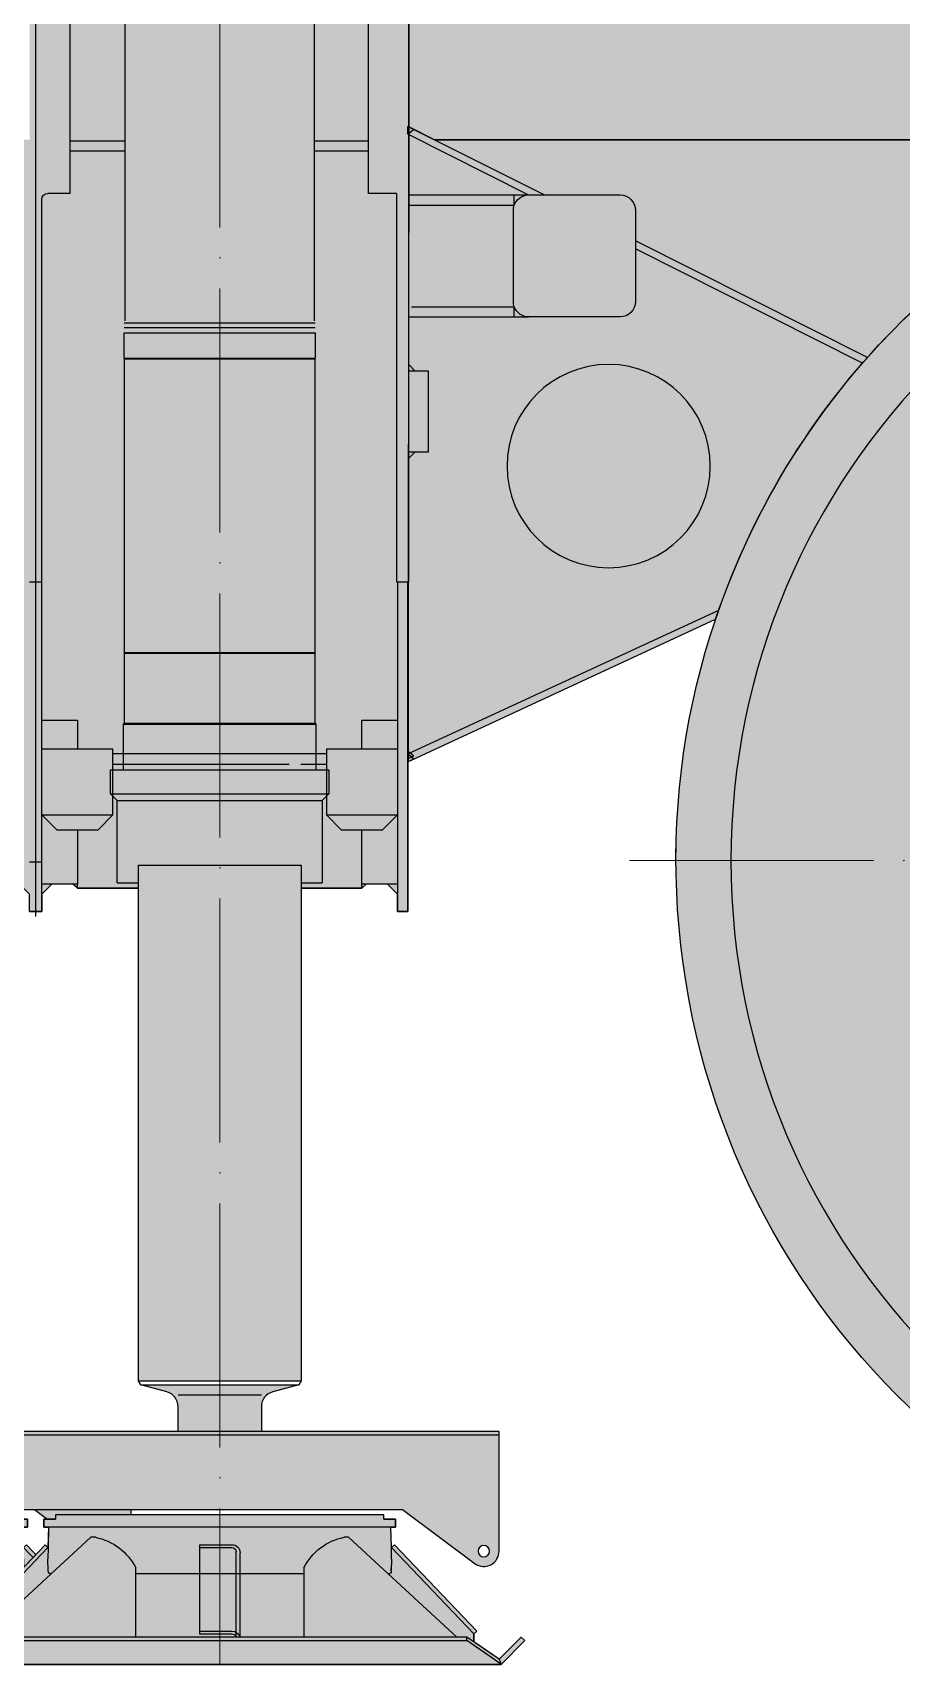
# Model space of a CAD drawing. Header units: millimetres. Extents: x 23077 to 36984, y -3880 to 22709.
# Drawn here: x 26855 to 27710, y 6471 to 8076 of the extents above; entities that cross this region are included whole.
import ezdxf

# ---------------------------------------------------------------- set-up
doc = ezdxf.new("R2010")
doc.units = ezdxf.units.MM
doc.set_wipeout_variables(frame=1)
doc.linetypes.add('ACAD_ISO04W100', pattern=[30, 24, -3, 0, -3])
doc.layers.add('LTM-1160-2', color=251, linetype='Continuous')
doc.layers.add('LTM-1160-2 Оси', color=254, linetype='ACAD_ISO04W100', lineweight=15)
doc.layers.add('LTM-1160-2 Штрих', color=41, linetype='Continuous', lineweight=15)

# ---------------------------------------------------------------- blocks, each defined once
blk = doc.blocks.new('BLOCK-20160220.19073059')
at = {"color": 0, "linetype": 'ByBlock', "lineweight": -2, "transparency": 16777216}
blk.add_wipeout([(-227.8662243090806, 709.2968234943105), (-227.86622430908042, 709.2968234943105), (-419.244714765826, 615.8399703988989), (-576.3600593647211, 472.0530499521126), (-686.3718673294494, 289.68717565450197), (-740.2893261592815, 83.6463601995697), (-745, -2.2737367544323206e-13), (-745, -2.2737367544323206e-13), (-714.5571073825499, -210.79169881445182), (-591.0616921810196, -453.5097309166688), (-426.7594399572852, -610.6565158969028), (-227.78045373816522, -709.3243721280387), (-2.296357548559058e-13, -745.0000000000014), (196.60498213137066, -718.5899254798434), (377.26332944111545, -642.415270879366), (493.52445895357164, -558.0847681263034), (631.2631492190809, -395.6410449359562), (717.4112991757866, -200.86320672268062), (744.9283749221478, 10.330355069266943), (711.5655190565736, 220.67965943819695), (620.0493405415529, 412.9937230685173), (477.8590801698158, 571.5555086772124), (296.6153629822864, 683.4064138145727), (227.86622430908716, 709.2968234943178)], dxfattribs=at)
at = {"layer": 'LTM-1160-2 Штрих', "extrusion": (0, 0, -1)}
h = blk.add_hatch(color=251, dxfattribs=at)
h.dxf.hatch_style = 1
h.paths.add_polyline_path([(0, 691), (0, 709.2968234794971), (-227.8662244013321, 709.2968234646833, 0.3258367228850333), (-745.0000000000073, 0), (-691, 0, -0.4142135623730951)])
h.paths.add_polyline_path([(-691, 0), (-745.0000000000073, 0, 0.4142135623730964), (0, -745.0000000000036), (0, -691, -0.4142135623730951)])
h.paths.add_polyline_path([(745, 0), (691, 0, -0.414213562373095), (0, -691), (0, -745, 0.4142135623730928)])
h.paths.add_polyline_path([(227.8662243090803, 709.296823494311), (0, 709.2968234794971), (0, 691, -0.4142135623730951), (691, 0), (745, 0, 0.3258367229209976)])
h = blk.add_hatch(color=252, dxfattribs=at)
h.dxf.hatch_style = 1
h.paths.add_polyline_path([(0, 374.5409214720639), (0, 691, 0.4142135623730951), (-691, 0), (-374.5409214720639, 0, -0.4142135623730951)])
h.paths.add_polyline_path([(-374.5409214720639, 0), (-691, 0, 0.4142135623730951), (0, -691), (0, -374.5409214720639, -0.4142135623730951)])
h.paths.add_polyline_path([(691, 0), (374.5409214720639, 0, -0.4142135623730951), (0, -374.5409214720639), (0, -691, 0.4142135623730951)])
h.paths.add_polyline_path([(0, 691), (0, 374.5409214720639, -0.4142135623730951), (374.5409214720639, 0), (691, 0, 0.4142135623730951)])
h = blk.add_hatch(color=256, dxfattribs=at)
h.dxf.hatch_style = 1
h.set_gradient(color1=(132, 132, 132), color2=(214, 214, 214), tint=1, name='HEMISPHERICAL')
h.paths.add_polyline_path([(0, 285), (0, 374.5409214720639, 0.4142135623730951), (-374.5409214720639, 0), (-285, 0, -0.4142135623730951)])
h.paths.add_polyline_path([(0, 167.5), (0, 285, 0.4142135623730951), (-285, 0), (-167.5, 0, -0.4142135623730951)], flags=17)
h.paths.add_polyline_path([(-285, 0), (-374.5409214720639, 0, 0.4142135623730951), (0, -374.5409214720639), (0, -285, -0.4142135623730951)])
h.paths.add_polyline_path([(-167.5, 0), (-285, 0, 0.4142135623730951), (0, -285), (0, -167.5, -0.4142135623730951)], flags=17)
h.paths.add_polyline_path([(285, 0), (167.5, 0, -0.4142135623730951), (0, -167.5), (0, -285, 0.4142135623730949)], flags=17)
h.paths.add_polyline_path([(374.5409214720639, 0), (285, 0, -0.4142135623730949), (0, -285), (0, -374.5409214720639, 0.4142135623730951)])
h.paths.add_polyline_path([(0, 285), (0, 167.5, -0.4142135623730951), (167.5, 0), (285, 0, 0.4142135623730949)], flags=17)
h.paths.add_polyline_path([(0, 374.5409214720639), (0, 285, -0.4142135623730949), (285, 0), (374.5409214720639, 0, 0.4142135623730951)])
h = blk.add_hatch(color=256, dxfattribs=at)
h.dxf.hatch_style = 1
h.paths.add_polyline_path([(0, 167.5, 0.4142135623730951), (-167.5, 0), (0, 0)])
h.paths.add_polyline_path([(0, 0), (-167.5, 0, 0.4142135623730951), (0, -167.5)])
h.paths.add_polyline_path([(167.5, 0), (0, 0), (0, -167.5, 0.4142135623730951)])
h.paths.add_polyline_path([(0, 167.5), (0, 0), (167.5, 0, 0.4142135623730951)])
at = {"color": 0, "linetype": 'ByBlock', "lineweight": -2, "transparency": 16777216}
blk.add_lwpolyline([(227.8662244013249, 709.2968234646833), (-227.8662243090803, 709.296823494311, 0.3258367229209975), (-745, 0, 1.966640379264722), (227.8662243090876, 709.2968234943182)], format="xyb", dxfattribs=at)
for radius in [691.0000000000001, 374.5409214720646, 285.0000000000001, 167.5]:
    blk.add_circle((0, 0), radius, dxfattribs=at)
at = {"layer": 'LTM-1160-2 Оси', "ltscale": 10, "transparency": 16777216}
for p, q in [((0, 790.7953798712697), (0, 0)), ((0, 0), (-790.7953798712697, 0)), ((0, 0), (0, -790.7953798712697)), ((790.7953798712697, 0), (0, 0))]:
    blk.add_line(p, q, dxfattribs=at)
blk = doc.blocks.new('BLOCK-20160220.21130851')
at = {"color": 0, "linetype": 'ByBlock', "lineweight": -2, "transparency": 16777216}
blk.add_wipeout([(-276.8460602492269, -73.500000000422), (-300.180584028567, -50.16547622108192), (-296.64505012260645, -46.6299423151213), (-274.7749924383243, -68.49999999940337), (-250.00000000000006, -51.447894800730865), (-250.00000000000006, -43.49999999794812), (-252.8945661942999, -40.741648686889675), (-171.8943316736841, 44.25812782756117), (-169.0000000016881, 41.500000001178705), (-168.4588929856546, 61.500000001615206), (-172.999999998865, 61.500000001615206), (-172.999999998865, 69.4999999996071), (-161.4999999983484, 69.4999999996071), (-161.49999999833383, 73.500000000422), (161.499999998341, 73.500000000422), (161.499999998341, 69.4999999996071), (172.9999999988649, 69.4999999996071), (172.9999999988649, 61.500000001615206), (168.45889298565447, 61.500000001615206), (168.99999999805, 41.500000001178705), (171.89433167004603, 44.25812782756117), (252.89456619429978, -40.741648686889675), (249.99999999999994, -43.49999999794812), (249.99999999999994, -51.447894800730865), (274.7749924383242, -68.49999999940337), (296.64505012260634, -46.6299423151213), (300.1805840285669, -50.16547622108192), (276.8460602492268, -73.500000000422)], dxfattribs=at)
at = {"layer": 'LTM-1160-2 Штрих'}
h = blk.add_hatch(color=253, dxfattribs=at)
h.dxf.hatch_style = 1
h.paths.add_polyline_path([(276.8460602492269, -73.500000000422), (-276.8460602492269, -73.500000000422), (-300.180584028567, -50.16547622108192), (-296.6450501226063, -46.6299423151213), (-274.7749924383243, -68.49999999940337), (-250, -51.44789480073086), (-250, -43.49999999794818), (-252.8945661942998, -40.74164868688968), (-171.8943316736841, 44.25812782756111), (-169.000000001688, 41.50000000117871), (-168.4588929856545, 61.50000000161526), (-172.999999998865, 61.50000000161526), (-172.999999998865, 69.4999999996071), (-161.4999999983484, 69.4999999996071), (-161.4999999983338, 73.500000000422), (161.4999999983411, 73.500000000422), (161.4999999983411, 69.4999999996071), (172.999999998865, 69.4999999996071), (172.999999998865, 61.50000000161526), (168.4588929856545, 61.50000000161526), (168.99999999805, 41.50000000117871), (171.8943316700461, 44.25812782756111), (252.8945661942998, -40.74164868688968), (250, -43.49999999794818), (250, -51.44789480073086), (274.7749924383243, -68.49999999940337), (296.6450501226063, -46.6299423151213), (300.180584028567, -50.16547622108192)])
at = {"color": 0, "linetype": 'ByBlock', "lineweight": -2, "transparency": 16777216}
for p, q in [((-161.4999999983484, 69.4999999996071), (-172.999999998865, 69.4999999996071)), ((-172.999999998865, 69.4999999996071), (-172.999999998865, 61.50000000161526)), ((-161.4999999983484, 69.4999999996071), (-161.4999999983411, 73.500000000422)), ((161.4999999983411, 73.500000000422), (161.4999999983411, 69.4999999996071)), ((172.999999998865, 69.4999999996071), (161.4999999983411, 69.4999999996071)), ((172.999999998865, 61.50000000161526), (172.999999998865, 69.4999999996071)), ((-172.999999998865, 61.50000000161526), (172.999999998865, 61.50000000161526)), ((-168.8079942869081, 41.50000000117871), (-168.4588929856545, 61.50000000161526)), ((-165.7900822356169, 15.49999999951979), (-126.813287693949, 51.49999999957799)), ((-126.813287693949, 51.49999999957799), (-122.3294731462374, 51.49999999957799)), ((-122.3294731462374, 51.49999999957799), (-122.3294731462374, 51.49999999957799)), ((122.3294731462374, 51.49999999957799), (126.813287693949, 51.49999999957799)), ((122.3294731462374, 51.49999999957799), (122.3294731462374, 51.49999999957799)), ((126.813287693949, 51.49999999957799), (165.7900822356169, 15.49999999951979)), ((168.4588929856545, 61.50000000161526), (168.8079942869081, 41.50000000117871)), ((-171.8943316736841, 44.25812782756111), (-252.8945661942998, -40.74164868688968)), ((-169.000000001688, 41.50000000117871), (-250, -43.49999999794818)), ((-169.000000001688, 41.50000000117871), (-171.8943316736841, 44.25812782756111)), ((-169.000000001688, 30.49999999893771), (-168.8079942869081, 41.50000000117871)), ((-20.00000000043656, -46.6299423151213), (-20.00000000043656, 36.25812782956928)), ((-15.99999999962165, -46.6299423151213), (-15.99999999962165, 37.5000000003638)), ((20.00000000043656, 44.25812782756111), (-11.99999999880674, 44.25812782756111)), ((20.00000000043656, 41.50000000117871), (-11.99999999880674, 41.50000000117871)), ((20.00000000043656, 44.25812782756111), (20.00000000043656, -43.49999999794818)), ((168.8079942869081, 41.50000000117871), (168.99999999805, 30.49999999893771)), ((169.000000001688, 41.50000000117871), (171.8943316736841, 44.25812782756111)), ((250, -43.49999999794818), (168.99999999805, 41.50000000117871)), ((252.8945661942998, -40.74164868688968), (171.8943316700461, 44.25812782756111)), ((-169.000000001688, 30.49999999893771), (-168.7896253206418, 18.44764278030198)), ((-168.7896253206418, 18.44764278030198), (-168.8808749604505, 23.67533108372299)), ((-82.67184273063322, 21.47871861052408), (-82.67184273063322, -46.6299423151213)), ((82.67184273063322, -46.6299423151213), (82.67184273063322, 21.47871861052408)), ((168.7896253206418, 18.44764278030198), (168.99999999805, 30.49999999893771)), ((-233.2224359597603, -46.6299423151213), (-165.7900822356169, 15.49999999951979)), ((-82.67184273063322, 15.49999999951979), (82.67184273063322, 15.49999999951979)), ((165.7900822356169, 15.49999999951979), (233.2224359597603, -46.6299423151213)), ((-296.6450501226063, -46.6299423151213), (-300.180584028567, -50.16547622108192)), ((-274.7749924383243, -68.49999999940337), (-296.6450501226063, -46.6299423151213)), ((-274.7749924383243, -68.49999999940337), (-242.9999999985739, -46.6299423151213)), ((-250, -43.49999999794818), (-252.8945661942998, -40.74164868688968)), ((-250, -43.49999999794818), (-250, -51.44789480073086)), ((-242.9999999985739, -50.16547622108192), (-242.9999999985739, -46.6299423151213)), ((-242.9999999985739, -46.6299423151213), (242.9999999985739, -46.6299423151213)), ((20.00000000043656, -40.74164868688968), (-11.99999999880674, -40.74164868688968)), ((20.00000000043656, -43.49999999794818), (-11.99999999880674, -43.49999999794818)), ((242.9999999985739, -46.6299423151213), (274.7749924383243, -68.49999999940337)), ((242.9999999985739, -46.6299423151213), (242.9999999985739, -50.16547622108192)), ((252.8945661942998, -40.74164868688968), (250, -43.49999999794818)), ((250, -51.44789480073086), (250, -43.49999999794818)), ((296.6450501226063, -46.6299423151213), (274.7749924383243, -68.49999999940337)), ((300.180584028567, -50.16547622108192), (296.6450501226063, -46.6299423151213)), ((-300.180584028567, -50.16547622108192), (-276.8460602492269, -73.500000000422)), ((-269.593703062128, -68.49999999940337), (-242.9999999985739, -50.16547622108192)), ((242.9999999985739, -50.16547622108192), (-242.9999999985739, -50.16547622108192)), ((242.9999999985739, -50.16547622108192), (269.593703062128, -68.49999999940337)), ((276.8460602492269, -73.500000000422), (300.180584028567, -50.16547622108192)), ((-274.7749924383243, -68.49999999940337), (-276.8460602492269, -73.500000000422)), ((-276.8460602492269, -73.500000000422), (-269.593703062128, -68.49999999940337)), ((-276.8460602492269, -73.500000000422), (276.8460602492269, -73.500000000422)), ((269.593703062128, -68.49999999940337), (276.8460602492269, -73.500000000422)), ((276.8460602492269, -73.500000000422), (274.7749924383243, -68.49999999940337))]:
    blk.add_line(p, q, dxfattribs=at)
blk.add_lwpolyline([(276.8460602492269, -73.500000000422), (-276.8460602492269, -73.500000000422), (-300.180584028567, -50.16547622108192), (-296.6450501226063, -46.6299423151213), (-274.7749924383243, -68.49999999940337), (-250, -51.44789480073086), (-250, -43.49999999794818), (-252.8945661942998, -40.74164868688968), (-171.8943316736841, 44.25812782756111), (-169.000000001688, 41.50000000117871), (-168.4588929856545, 61.50000000161526), (-172.999999998865, 61.50000000161526), (-172.999999998865, 69.4999999996071), (-161.4999999983484, 69.4999999996071), (-161.4999999983338, 73.500000000422), (161.4999999983411, 73.500000000422), (161.4999999983411, 69.4999999996071), (172.999999998865, 69.4999999996071), (172.999999998865, 61.50000000161526), (168.4588929856545, 61.50000000161526), (168.99999999805, 41.50000000117871), (171.8943316700461, 44.25812782756111), (252.8945661942998, -40.74164868688968), (250, -43.49999999794818), (250, -51.44789480073086), (274.7749924383243, -68.49999999940337), (296.6450501226063, -46.6299423151213), (300.180584028567, -50.16547622108192), (276.8460602492269, -73.500000000422)], dxfattribs=at)
for centre, radius, start, end in [((-133.3610005864703, -4.276657553939003), 56.85710268301656, 26.93531683816763, 78.81240414995378), ((133.3610005864703, -4.276657553939003), 56.85710268301656, 101.1875958500462, 153.0646831618324), ((-11.99999999880674, 36.25812782956928), 8, 90, 180), ((-11.99999999880674, 37.5000000003638), 4, 90, 180), ((-165.7900822356169, 18.50000000013097), 3, 181.0000000086279, 270), ((165.7900822356169, 18.50000000013097), 2.999999999992129, 270, 358.9999999909553), ((-11.99999999880674, -48.74164868488151), 7.999999999982689, 90, 164.6946392948218), ((-11.99999999880674, -47.49999999876309), 3.999999999992003, 90, 167.4369151683408)]:
    blk.add_arc(centre, radius, start, end, dxfattribs=at)
blk = doc.blocks.new('BLOCK-20160220.21162894')
at = {"color": 0, "linetype": 'ByBlock', "lineweight": -2, "transparency": 16777216}
blk.add_wipeout([(-258.47147296157345, -62.25537867034291), (-266.15804375559225, -64.89625880857085), (-274.0984748667446, -63.16213878821691), (-279.984227925989, -57.55718299877981), (-282.1041254698139, -49.71093211828702), (-282.1041254698139, -49.71093211828702), (-282.1041254698139, 67.74462132703775), (282.87726147606, 67.74462132703775), (282.87726147606, -8.755378672176505), (-187.12273852146606, -8.755378672176505)], dxfattribs=at)
at = {"layer": 'LTM-1160-2 Штрих'}
h = blk.add_hatch(color=256, dxfattribs=at)
h.dxf.hatch_style = 1
edge = h.paths.add_edge_path()
edge.add_ellipse((-267.0312197820716, -49.84804135792407), major_axis=(-15.07352927536109, 0), ratio=1, start_angle=-0.521171183749118, end_angle=124.6015585508039, ccw=False)
edge.add_line((-282.1041254698139, -49.71093211828702), (-282.1041254698139, 67.74462132703775))
edge.add_line((-282.1041254698139, 67.74462132703775), (282.8772614760601, 67.74462132703775))
edge.add_line((282.8772614760601, 67.74462132703775), (282.8772614760601, -8.755378672176448))
edge.add_line((282.8772614760601, -8.755378672176448), (-187.1227385214661, -8.755378672176448))
edge.add_line((-187.1227385214661, -8.755378672176448), (-258.4714729615735, -62.25537867034291))
edge = h.paths.add_edge_path(flags=16)
edge.add_arc((-267.0312197865424, -49.84804135969898), 5.640603142666923, 0, 360)
at = {"color": 0, "linetype": 'ByBlock', "lineweight": -2, "transparency": 16777216}
blk.add_line((282.8772614760601, 64.57158757290017), (-282.1041254698139, 64.57158757290017), dxfattribs=at)
at = {"color": 0, "linetype": 'ByBlock', "lineweight": -2, "transparency": 16777216, "extrusion": (0, 0, -1)}
blk.add_lwpolyline([(258.4714729615735, -62.25537867034291, 0.6075478316620407), (282.1041254698139, -49.71093211828702), (282.1041254698139, 67.74462132703775), (-282.8772614760601, 67.74462132703775), (-282.8772614760601, -8.755378672176448), (187.1227385214661, -8.755378672176448), (258.4714729615735, -62.25537867034291)], format="xyb", dxfattribs=at)
at = {"color": 0, "linetype": 'ByBlock', "lineweight": -2, "transparency": 16777216}
blk.add_circle((-267.0312197865424, -49.84804135969898), 5.640603142666923, dxfattribs=at)
blk = doc.blocks.new('BLOCK-20160220.2121432')
at = {"color": 0, "linetype": 'ByBlock', "lineweight": -2, "transparency": 16777216}
blk.add_wipeout([(-79.99999999992724, -228.72658533742646), (-77.6905989205261, -232.72658533824136), (-52.11771431696977, -239.57881911510776), (-52.11771431696977, -239.57881911510776), (-47.66644650022525, -241.59566232387414), (-44.09969989276806, -244.93628507170513), (-41.796048055791545, -249.2461145253062), (-40.9999999986685, -254.0677065026394), (-40.99999999925785, -278.7265853403369), (41.00000000289583, -278.7265853403369), (41.000000002313726, -254.0677065058553), (41.000000002313726, -254.0677065058553), (41.79604805929566, -249.24611452894004), (44.099699895877535, -244.93628507562164), (47.666446502771805, -241.5956623278264), (52.117714318912476, -239.57881911878206), (52.117714318912476, -239.57881911878206), (77.69059892416409, -232.72658533824136), (79.99999999992723, -228.72658533742646), (79.99999999992723, 278.72525729981135), (-79.99999999992724, 278.7265853403369)], dxfattribs=at)
at = {"layer": 'LTM-1160-2 Штрих', "extrusion": (0, 0, -1)}
h = blk.add_hatch(color=256, dxfattribs=at)
h.dxf.hatch_style = 1
h.set_gradient(color1=(132, 132, 132), color2=(214, 214, 214), tint=1, name='CYLINDER')
h.paths.add_polyline_path([(-1.818989403545856e-09, 278.7259213200741), (-79.99999999992724, 278.7252572998113), (-79.99999999992724, -228.7265853374265), (-1.818989403545856e-09, -228.7265853374265)])
h.paths.add_polyline_path([(79.99999999992724, 278.7265853403369), (-1.818989403545856e-09, 278.7259213200741), (-1.818989403545856e-09, -228.7265853374265), (79.99999999992724, -228.7265853374265)])
h = blk.add_hatch(color=256, dxfattribs=at)
h.dxf.hatch_style = 1
h.set_gradient(color1=(132, 132, 132), color2=(214, 214, 214), tint=1, name='CYLINDER')
h.paths.add_polyline_path([(-1.818989403545856e-09, -232.7265853382414), (-77.69059892416408, -232.7265853382414), (-52.11771431891248, -239.5788191187821, -0.3394542588452465), (-41.00000000231375, -254.0677065058553), (-41.00000000289583, -278.7265853403369), (-1.818989403545856e-09, -278.7265853403369)])
h.paths.add_polyline_path([(40.9999999986685, -254.0677065026393, -0.3394542588780836), (52.1177143169698, -239.5788191151078), (77.6905989205261, -232.7265853382414), (-1.818989403545856e-09, -232.7265853382414), (-1.818989403545856e-09, -278.7265853403369), (40.99999999925785, -278.7265853403369)])
at = {"color": 0, "linetype": 'ByBlock', "lineweight": -2, "transparency": 16777216}
for p, q in [((79.99999999992724, -228.7265853374265), (-79.99999999992724, -228.7265853374265)), ((77.69059892416408, -232.7265853382414), (-77.6905989205261, -232.7265853382414)), ((41.00000000289583, -242.5578016882355), (-40.99999999925785, -242.5578016882355))]:
    blk.add_line(p, q, dxfattribs=at)
at = {"color": 0, "linetype": 'ByBlock', "lineweight": -2, "transparency": 16777216, "extrusion": (0, 0, -1)}
blk.add_lwpolyline([(79.99999999992724, 278.7265853403369), (79.99999999992724, -228.7265853374265), (77.6905989205261, -232.7265853382414), (52.1177143169698, -239.5788191151078, 0.3394542588780529), (40.9999999986685, -254.0677065026393), (40.99999999925785, -278.7265853403369), (-41.00000000289583, -278.7265853403369), (-41.00000000231375, -254.0677065058553, 0.3394542588452499), (-52.11771431891248, -239.5788191187821), (-77.69059892416408, -232.7265853382414), (-79.99999999992724, -228.7265853374265), (-79.99999999992724, 278.7252572998113)], format="xyb", close=True, dxfattribs=at)
blk = doc.blocks.new('BLOCK-20160220.15365116')
at = {"color": 0, "linetype": 'ByBlock', "lineweight": -2, "transparency": 16777216}
blk.add_blockref('BLOCK-20160220.21130851', (5485.951262388218, 73.500000000422), dxfattribs=at)
blk.add_wipeout([(1629.5311524008866, 1500.0922033359539), (1454.999999998108, 1197.795379870514), (904.9999999988355, 1197.795379870514), (730.4688475960571, 1500.0922033359539), (-2315.1716772737345, 1500.0922033359539), (-3173.000000002503, 1500.0922033359539), (-3173.000000002503, 1281.880696915323), (-3165.9289321905817, 1274.8096291034017), (-3153.000000002066, 1274.8096291034017), (-3153.000000002066, 1194.8096291052943), (-3165.9289321905817, 1194.8096291052943), (-3173.000000002503, 1187.7385612933722), (-3173.000000002503, 698.7774685912891), (-3183.000000000902, 698.7774685912891), (-3196.9175359263327, 700.7953798711242), (-3220.005970593775, 700.7931056723464), (-3231.9175359261862, 703.7774685923077), (-3488.082464074978, 703.7774685923077), (-3500, 700.7953798711242), (-3523.0824640748333, 700.7953798711242), (-3535.0000000034925, 698.7774685912891), (-3541.000000002896, 698.7774685912891), (-3541.000000001077, 2005.8096291031688), (-3154.836297271686, 2005.8096291031688), (-2435.0333946968026, 2130.3180005306785), (-2429.109022988996, 2130.7953798711524), (-1029.534028741182, 2130.795379871415), (-1020.0000000004366, 2133.3500151740736), (-1020.0000000004366, 2140.7953798734534), (1019.9999999967984, 2140.7953798734534), (1019.9999999967984, 2133.9886739988287), (1028.3422751454052, 2130.795379871415), (4949.048737613338, 2130.795379871415), (4949.048737613338, 1629.4713075185427), (4938.048737611098, 1629.4713075185427), (4938.048737611098, 1512.8071284496973), (4912.779226599981, 1500.0922033359539)], dxfattribs=at)
at = {"layer": 'LTM-1160-2 Штрих'}
h = blk.add_hatch(color=256, dxfattribs=at)
h.dxf.hatch_style = 1
h.paths.add_polyline_path([(4912.779226599981, 1500.092203335953), (1629.531152400887, 1500.092203335953), (1454.999999998108, 1197.795379870513), (904.9999999988358, 1197.795379870513), (730.4688475960575, 1500.092203335953), (-2315.171677273735, 1500.092203335953), (-3173.000000002503, 1500.092203335953), (-3173.000000002503, 1281.880696915323), (-3165.928932190582, 1274.809629103402), (-3153.000000002066, 1274.809629103402), (-3153.000000002066, 1194.809629105293), (-3165.928932190582, 1194.809629105293), (-3173.000000002503, 1187.738561293372), (-3173.000000002503, 698.7774685912882), (-3183.000000000902, 698.7774685912882), (-3196.917535926332, 700.7953798711242), (-3220.005970593775, 700.7931056723464), (-3231.917535926186, 703.7774685923068), (-3488.082464074978, 703.7774685923068), (-3500, 700.7953798711242), (-3523.082464074832, 700.7953798711242), (-3535.000000003492, 698.7774685912882), (-3541.000000002896, 698.7774685912882), (-3541.000000001077, 2005.809629103169), (-3154.836297271686, 2005.809629103169), (-2435.033394696802, 2130.318000530679), (-2429.109022988996, 2130.795379871153), (-1029.534028741182, 2130.795379871415), (-1020.000000000437, 2133.350015174074), (-1020.000000000437, 2140.795379873452), (1019.999999996799, 2140.795379873452), (1019.999999996799, 2133.988673998829), (1028.342275145405, 2130.795379871415), (4949.048737613339, 2130.795379871415), (4949.048737613339, 1629.471307518543), (4938.048737611098, 1629.471307518543), (4938.048737611098, 1512.807128449698)])
at = {"color": 0, "linetype": 'ByBlock', "lineweight": -2, "transparency": 16777216}
blk.add_blockref('BLOCK-20160220.21162894', (5493.254584938688, 161.255378672322), dxfattribs=at)
blk.add_blockref('BLOCK-20160220.21130851', (5123.951262389208, 73.500000000422), dxfattribs=at)
blk.add_wipeout([(5671.048737611273, 1500.092203335953), (5311.048737610691, 1500.092203335953), (5311.048737610691, 1870.0922033385718), (4949.048737613339, 1872.295379871502), (4949.048737613339, 1629.4713075185427), (4938.048737611098, 1629.4713075185427), (4939.048737611302, 740.7953798719973), (4949.048737613339, 740.7953798719973), (4949.048737613339, 757.905755934189), (4958.9482325500285, 767.8052508708786), (4979.777992790333, 767.8052508708786), (4984.048737613194, 763.795379873045), (5264.048737612029, 763.795379873045), (5268.461961059074, 767.8052508708786), (5289.149242675194, 767.8052508708786), (5299.0487376118845, 757.905755934189), (5299.0487376118845, 740.7953798719973), (5311.048737610691, 740.7953798719973), (5311.048737610691, 757.905755934189), (5320.94823254738, 767.8052508708786), (5341.691501005699, 767.8052508708786), (5346.048737610545, 763.795379873045), (5626.048737613019, 763.795379873045), (5629.886580347375, 767.8052508708786), (5651.149242676183, 767.8052508708786), (5661.048737612873, 757.905755934189), (5661.048737612873, 740.7953798719973), (5671.048737611273, 740.7953798719973)], dxfattribs=at)
for p, q in [((5031.048737611854, 1821.795379870309), (5031.048737611854, 1520.095379870327)), ((5217.048737613368, 1520.095379870327), (5217.048737613368, 1821.795379870309)), ((5305.048737613106, 735.8979559139698), (5305.048737613106, 1719.916741469206)), ((4978.048737611971, 1629.471307518543), (4978.048737611971, 1447.347207529674)), ((5271.048737613455, 1447.347207529674), (5271.048737613455, 1629.471307518543)), ((5031.048737611854, 1520.095379870327), (5031.048737611854, 1321.82743067824)), ((5217.048737613368, 1321.82743067824), (5217.048737613368, 1520.095379870327)), ((5031.048737611854, 1499.124396352272), (4978.048737611971, 1499.124396352272)), ((5271.048737613455, 1499.124396352272), (5217.048737613368, 1499.124396352272)), ((5031.048737611854, 1489.125142656121), (4978.048737611971, 1489.125142656121)), ((5271.048737613455, 1489.125142656121), (5217.048737613368, 1489.125142656121)), ((4950.048737613542, 1447.347207529674), (4950.048737613542, 1064.990573191608)), ((4950.048737613542, 1447.347207529674), (4978.048737611971, 1447.347207529674)), ((5271.048737613455, 1447.347207529674), (5293.048737610661, 1447.347207529674)), ((5299.048737611884, 740.7953798719973), (5299.048737611884, 1441.347207528452)), ((5218.048737613572, 1320.095379873237), (5030.048737611651, 1320.095379873237)), ((5218.048737613572, 1315.245379872067), (5030.048737611651, 1315.245379872067)), ((5030.048737611651, 1310.0953798712), (5030.048737611651, 1285.095379873383)), ((5218.048737613572, 1310.0953798712), (5030.048737611651, 1310.0953798712)), ((5218.048737613572, 1285.095379873383), (5218.048737613572, 1310.0953798712)), ((5218.048737613572, 1285.095379873383), (5030.048737611651, 1285.095379873383)), ((5030.048737611651, 1285.095379873383), (5030.548737613572, 1284.595379871462)), ((5217.548737611651, 1284.595379871462), (5030.548737613572, 1284.595379871462)), ((5030.548737613572, 1284.595379871462), (5030.548737613572, 995.5953798707924)), ((5217.548737611651, 1284.595379871462), (5218.048737613572, 1285.095379873383)), ((5217.548737611651, 995.5953798707924), (5217.548737611651, 1284.595379871462)), ((4949.048737613339, 1064.990573191608), (4949.048737613339, 740.7953798719973)), ((5311.04873761069, 1064.990573191608), (5299.048737611884, 1064.990573191608)), ((5030.548737613572, 995.5953798707924), (5030.048737611651, 995.0953798725095)), ((5217.548737611651, 995.5953798707924), (5030.548737613572, 995.5953798707924)), ((5218.048737613572, 995.0953798725095), (5217.548737611651, 995.5953798707924)), ((5218.048737613572, 995.0953798725095), (5030.048737611651, 995.0953798725095)), ((5030.048737611651, 926.0953798730043), (5030.048737611651, 995.0953798725095)), ((5218.048737613572, 995.0953798725095), (5218.048737613572, 926.0953798730043)), ((4984.048737613193, 929.0150101005565), (4949.048737613339, 929.0150101005565)), ((4984.048737613193, 900.7953798718518), (4984.048737613193, 929.0150101005565)), ((5029.048737611447, 925.0953798728005), (5030.048737611651, 926.0953798730043)), ((5219.048737613775, 925.0953798728005), (5029.048737611447, 925.0953798728005)), ((5029.048737611447, 880.0953798709088), (5029.048737611447, 925.0953798728005)), ((5218.048737613572, 926.0953798730043), (5030.048737611651, 926.0953798730043)), ((5218.048737613572, 926.0953798730043), (5219.048737613775, 925.0953798728005)), ((5219.048737613775, 925.0953798728005), (5219.048737613775, 880.0953798709088)), ((5299.048737611884, 929.0150101005565), (5264.048737612029, 929.0150101005565)), ((5264.048737612029, 929.0150101005565), (5264.048737612029, 900.7953798718518)), ((5019.048737613048, 900.7953798718518), (4949.048737613339, 900.7953798718518)), ((5019.048737613048, 900.7953798718518), (5019.048737613048, 835.7953798731614)), ((5299.048737611884, 900.7953798718518), (5229.048737612175, 900.7953798718518)), ((5229.048737612175, 835.7953798731614), (5229.048737612175, 900.7953798718518)), ((5019.048737613048, 895.7953798708331), (5229.048737612175, 895.7953798708331)), ((5044.280844336754, 885.7953798724338), (5019.048737613048, 885.7953798724338)), ((5229.048737612175, 885.7953798724338), (5055.622593263251, 885.7953798724338)), ((5016.548737610719, 880.0953798709088), (5016.548737610719, 856.5953798715782)), ((5231.548737610865, 880.0953798709088), (5016.548737610719, 880.0953798709088)), ((5231.548737610865, 856.5953798715782), (5231.548737610865, 880.0953798709088)), ((5016.548737610719, 856.5953798715782), (5023.048737613863, 850.095379872073)), ((5231.548737610865, 856.5953798715782), (5016.548737610719, 856.5953798715782)), ((5225.04873761136, 850.095379872073), (5231.548737610865, 856.5953798715782)), ((5019.048737613048, 835.7953798731614), (4949.048737613339, 835.7953798731614)), ((4949.048737613339, 835.7953798731614), (4964.048737612757, 820.7953798737435)), ((5019.048737613048, 835.7953798731614), (5004.04873761363, 820.7953798737435)), ((5023.048737613863, 850.095379872073), (5023.048737613863, 769.095379873761)), ((5225.04873761136, 850.095379872073), (5023.048737613863, 850.095379872073)), ((5225.04873761136, 769.095379873761), (5225.04873761136, 850.095379872073)), ((5299.048737611884, 835.7953798731614), (5229.048737612175, 835.7953798731614)), ((5244.048737611593, 820.7953798737435), (5229.048737612175, 835.7953798731614)), ((5284.048737612466, 820.7953798737435), (5299.048737611884, 835.7953798731614)), ((4964.048737612757, 820.7953798737435), (5004.04873761363, 820.7953798737435)), ((4984.048737613193, 767.8052508708788), (4984.048737613193, 820.7953798737435)), ((5244.048737611593, 820.7953798737435), (5284.048737612466, 820.7953798737435)), ((5264.048737612029, 820.7953798737435), (5264.048737612029, 767.8052508708788)), ((5311.04873761069, 789.7933100175578), (5299.048737611884, 789.7933100175578)), ((4958.948232550028, 767.8052508708788), (4949.048737613339, 757.9057559341891)), ((4949.048737613339, 767.8052508708788), (4984.048737613193, 767.8052508708788)), ((4984.048737613193, 763.795379873045), (4979.777992790332, 767.8052508708788)), ((4984.048737613193, 763.795379873045), (4984.048737613193, 767.8052508708788)), ((5264.048737612029, 763.795379873045), (4984.048737613193, 763.795379873045)), ((5225.04873761136, 769.095379873761), (5023.048737613863, 769.095379873761)), ((5204.048737610719, 764.0953798727423), (5044.048737610865, 764.0953798727423)), ((5264.048737612029, 763.795379873045), (5264.048737612029, 767.8052508708788)), ((5264.048737612029, 767.8052508708788), (5299.048737611884, 767.8052508708788)), ((5311.04873761069, 740.7953798719973), (5299.048737611884, 740.7953798719973))]:
    blk.add_line(p, q, dxfattribs=at)
blk.add_arc((5293.048737610661, 1441.347207528452), 6, 0, 90, dxfattribs=at)
blk.add_blockref('BLOCK-20160220.21162894', (5131.254584939677, 161.255378672322), dxfattribs=at)
blk.add_wipeout([(4939.0487376113015, 888.0209706840105), (4636.180746576429, 1028.2876658820896), (4636.180746576429, 1028.2876658820896), (4561.892281614191, 1185.4635821463653), (4453.208913966588, 1321.150612759965), (4316.04534873382, 1427.9644744661891), (4157.866224309088, 1500.092203365588), (3702.1337756909197, 1500.0922033655806), (3702.1337756909197, 1500.0922033655806), (3510.7614161895362, 1406.6480999607347), (3353.6504875493006, 1262.8728011640887), (3243.6423448337027, 1080.5176833896571), (3189.7284288846504, 874.4874183573061), (3196.3153570110544, 661.6217498710052), (3234.729566296068, 523.2953798731614), (2975.3191713158735, 523.2953798731614), (2975.3191713158735, 523.2953798731614), (3022.593335832935, 730.9611290211935), (3009.1784018768926, 943.5168853463388), (2936.1707168139055, 1143.5913412914774), (2809.536898406715, 1314.8332346342404), (2639.6262076902394, 1443.2476698829682), (2507.8662243079234, 1500.092203365588), (2052.133775597525, 1500.092203335953), (2052.133775597525, 1500.092203335953), (1933.243372800284, 1450.177546368097), (1824.740456483383, 1380.5103517336315), (1729.8753540750852, 1293.1775789471667), (1651.4898568821081, 1190.7953798727244), (1651.4898568821081, 1190.7953798727249), (1454.9999999981083, 1190.7953798727249), (1454.9999999981083, 1197.795379870513), (1629.5311524008866, 1500.092203335953), (4912.7792265999815, 1500.092203335953), (4938.048737611098, 1512.8071284496982)], dxfattribs=at)
at = {"layer": 'LTM-1160-2 Штрих', "extrusion": (0, 0, -1)}
h = blk.add_hatch(color=256, dxfattribs=at)
h.dxf.hatch_style = 1
h.paths.add_polyline_path([(-5671.048737611272, 740.7953798719973), (-5671.048737611272, 1500.092203335953), (-5311.04873761069, 1500.092203335953), (-5311.04873761069, 1870.092203338572), (-4949.048737613339, 1872.295379871503), (-4949.048737613339, 1629.471307518543), (-4938.048737611098, 1629.471307518543), (-4939.048737611301, 740.7953798719973), (-4949.048737613339, 740.7953798719973), (-4949.048737613339, 757.9057559341891), (-4958.948232550028, 767.8052508708788), (-4979.777992790332, 767.8052508708788), (-4984.048737613193, 763.795379873045), (-5264.048737612029, 763.795379873045), (-5268.461961059074, 767.8052508708788), (-5289.149242675194, 767.8052508708788), (-5299.048737611884, 757.9057559341891), (-5299.048737611884, 740.7953798719973), (-5311.04873761069, 740.7953798719973), (-5311.04873761069, 757.9057559341891), (-5320.94823254738, 767.8052508708788), (-5341.691501005698, 767.8052508708788), (-5346.048737610545, 763.795379873045), (-5626.048737613019, 763.795379873045), (-5629.886580347375, 767.8052508708788), (-5651.149242676183, 767.8052508708788), (-5661.048737612873, 757.9057559341891), (-5661.048737612873, 740.7953798719973)])
at = {"layer": 'LTM-1160-2 Штрих'}
h = blk.add_hatch(color=253, dxfattribs=at)
h.dxf.hatch_style = 1
edge = h.paths.add_edge_path()
edge.add_line((4938.048737611098, 1512.807128449698), (4939.048737611301, 888.0209706840119))
edge.add_line((4939.048737611301, 888.0209706840105), (4636.180746576429, 1028.28766588209))
edge.add_arc((3929.882098447422, 790.6029052498488), 745.2193138839542, 18.5991987642422, 72.18594244980878)
edge.add_line((4157.866224309088, 1500.092203365588), (3702.133775690916, 1500.092203365581))
edge.add_arc((3929.941883712207, 790.8578809003084), 744.9227196448071, 107.807167949971, 201.0499410452336)
edge.add_line((3234.729566296068, 523.2953798731614), (2975.319171315874, 523.2953798731614))
edge.add_arc((2279.999999998843, 790.7953798712842), 744.9999999999944, 338.9574966500736, 432.1900466070966)
edge.add_line((2507.866224307923, 1500.092203365588), (2052.133775597527, 1500.092203335953))
edge.add_arc((2279.999999999942, 790.7953798669623), 745.0000000044326, 107.8099534003332, 147.5262772612043)
edge.add_line((1651.489856882108, 1190.795379872725), (1454.999999998108, 1190.795379872725))
edge.add_line((1454.999999998108, 1190.795379872725), (1454.999999998108, 1197.795379870513))
edge.add_line((1454.999999998108, 1197.795379870513), (1629.531152400887, 1500.092203335953))
edge.add_line((1629.531152400887, 1500.092203335953), (4912.779226599981, 1500.092203335953))
edge.add_line((4912.779226599981, 1500.092203335953), (4938.048737611098, 1512.807128449697))
at = {"color": 0, "linetype": 'ByBlock', "lineweight": -2, "transparency": 16777216}
for p, q in [((4938.048737611098, 1064.990573191608), (4938.048737611098, 1629.471307518543)), ((4804.808564724226, 1445.795379873744), (4933.213759712089, 1510.368422983447)), ((4933.213759712089, 1510.368422983447), (4939.048737611301, 1513.31151658087)), ((4933.213759712089, 1510.368422983447), (4938.048737611098, 1512.80712845255)), ((4938.048737611098, 1506.311394809018), (4933.213759712089, 1510.368422983447)), ((4939.048737611301, 1505.472295179061), (4933.213759712089, 1510.368422983447)), ((4939.048737611301, 1505.472295179061), (4939.048737611301, 1513.31151658087)), ((1629.531152400887, 1500.092203335953), (4912.779226599981, 1500.092203335953)), ((4820.374427195929, 1445.791843663756), (4939.048737611301, 1505.472295179061)), ((4820.048737612524, 1445.795379873744), (4730.048737612378, 1445.795379873744)), ((4834.190873236366, 1445.795379873744), (4820.374427195929, 1445.791843663756)), ((4938.048737611098, 1445.795379873744), (4834.190873236366, 1445.795379873744)), ((4834.190873236366, 1435.795379871706), (4834.190873236366, 1445.795379873744)), ((4715.04873761296, 1430.795379870688), (4715.04873761296, 1340.795379870542)), ((4938.048737611098, 1435.795379871706), (4834.190873236366, 1435.795379871706)), ((4835.048737611942, 1340.795379870542), (4835.048737611942, 1430.795379870688)), ((4486.769304396148, 1285.858214792825), (4715.04873761296, 1400.656511574198)), ((4491.550506631029, 1280.428674683208), (4715.04873761296, 1392.824316928454)), ((4935.239561345952, 1335.795379873161), (4834.190873236366, 1335.795379873161)), ((4834.190873236366, 1325.795379871124), (4834.190873236366, 1335.795379873161)), ((4730.048737612378, 1325.795379871124), (4820.048737612524, 1325.795379871124)), ((4834.190873236366, 1325.795379871124), (4820.048737612524, 1325.795379871124)), ((4938.048737611098, 1325.795379871124), (4834.190873236366, 1325.795379871124)), ((4938.048737611098, 1272.795379871241), (4919.048737610865, 1272.795379871241)), ((4919.048737610865, 1272.795379871241), (4919.048737610865, 1192.795379873132)), ((4931.97766979938, 1272.795379871241), (4938.048737611098, 1278.866447682958)), ((4919.048737610865, 1192.795379873132), (4938.048737611098, 1192.795379873132)), ((4938.048737611098, 1186.724312061415), (4931.97766979938, 1192.795379873132)), ((4950.048737613542, 1064.990573191608), (4938.048737611098, 1064.990573191608)), ((4939.048737611301, 898.7933100179362), (4939.048737611301, 1064.990573191608)), ((4939.048737611301, 895.7953798708331), (4633.042710469454, 1037.421562839882)), ((4939.048737611301, 898.7933100179362), (4933.169352465484, 893.859920110117)), ((4939.048737611301, 895.7953798708331), (4933.169352465484, 890.8619899630139)), ((4939.048737611301, 891.0189008274756), (4933.169352465484, 893.859920110117)), ((4939.048737611301, 888.0209706840105), (4933.169352465484, 890.8619899630139)), ((4939.048737611301, 891.0189008274756), (4939.048737611301, 898.7933100179362)), ((4939.048737611301, 888.0209706840105), (4939.048737611301, 895.7953798708331)), ((4939.048737611301, 740.7953798719973), (4939.048737611301, 891.0189008274756)), ((4949.048737613339, 740.7953798719973), (4939.048737611301, 740.7953798719973))]:
    blk.add_line(p, q, dxfattribs=at)
for points in [[(4912.779226599981, 1500.092203335953), (1629.531152400887, 1500.092203335953)], [(1028.342275145405, 2130.795379871415), (4949.048737613339, 2130.795379871415), (4949.048737613339, 1629.471307518543), (4938.048737611098, 1629.471307518543), (4938.048737611098, 1512.807128449698), (4912.779226599981, 1500.092203335953)]]:
    blk.add_lwpolyline(points, dxfattribs=at)
at = {"color": 0, "linetype": 'ByBlock', "lineweight": -2, "transparency": 16777216, "extrusion": (0, 0, -1)}
blk.add_lwpolyline([(-4938.048737611098, 1629.471307518543), (-4939.048737611301, 740.7953798719973), (-4949.048737613339, 740.7953798719973), (-4949.048737613339, 757.9057559341891), (-4958.948232550028, 767.8052508708788), (-4979.777992790332, 767.8052508708788), (-4984.048737613193, 763.795379873045), (-5264.048737612029, 763.795379873045), (-5268.461961059074, 767.8052508708788), (-5289.149242675194, 767.8052508708788), (-5299.048737611884, 757.9057559341891), (-5299.048737611884, 740.7953798719973), (-5311.04873761069, 740.7953798719973), (-5311.04873761069, 757.9057559341891), (-5320.94823254738, 767.8052508708788), (-5341.691501005698, 767.8052508708788), (-5346.048737610545, 763.795379873045), (-5626.048737613019, 763.795379873045), (-5629.886580347375, 767.8052508708788), (-5651.149242676183, 767.8052508708788), (-5661.048737612873, 757.9057559341891), (-5661.048737612873, 740.7953798719973), (-5671.048737611272, 740.7953798719973)], dxfattribs=at)
at = {"color": 0, "linetype": 'ByBlock', "lineweight": -2, "transparency": 16777216}
blk.add_lwpolyline([(4938.048737611098, 1512.807128449698), (4939.048737611301, 888.0209706840105), (4636.180746576429, 1028.28766588209, 0.2381724805933827), (4157.866224309088, 1500.092203365588), (3702.13377569092, 1500.092203365581, 0.4308893059760753), (3234.729566296068, 523.2953798731614), (2975.319171315874, 523.2953798731614, 0.430836418178704), (2507.866224307923, 1500.092203365588), (2052.133775597526, 1500.092203335953, 0.175051004102228), (1651.489856882108, 1190.795379872725), (1454.999999998108, 1190.795379872725), (1454.999999998108, 1197.795379870513), (1629.531152400887, 1500.092203335953), (4912.779226599981, 1500.092203335953), (4938.048737611098, 1512.807128449698)], format="xyb", dxfattribs=at)
blk.add_circle((4741.35179129371, 1179.050197213655), 100, dxfattribs=at)
for centre, radius, start, end in [((4730.048737612378, 1430.795379870688), 15, 90, 180), ((4820.048737612524, 1430.795379870688), 15, 88.75585960340918, 90), ((4820.048737612524, 1430.795379870688), 15.00000000000224, 19.47122063775209, 88.75585960340918), ((4820.048737612524, 1430.795379870688), 14.99999999999882, 0, 19.47122063775209), ((4730.048737612378, 1340.795379870542), 15, 180, 270), ((4820.048737612524, 1340.795379870542), 14.99999999999882, 270, 340.5287793622479), ((4820.048737612524, 1340.795379870542), 15, 340.5287793622479, 0)]:
    blk.add_arc(centre, radius, start, end, dxfattribs=at)
for name, p in [('BLOCK-20160220.19073059', (3930, 790.7953798712697)), ('BLOCK-20160220.2121432', (5123.951262387389, 507.7265853396966))]:
    blk.add_blockref(name, p, dxfattribs=at)
at = {"layer": 'LTM-1160-2 Оси', "ltscale": 10, "transparency": 16777216}
blk.add_line((5124, 1653.829550166847), (5124, 0), dxfattribs=at)
blk = doc.blocks.new('*U40')
at = {"color": 0, "linetype": 'ByBlock', "lineweight": -2, "transparency": 16777216, "xscale": -1}
blk.add_blockref('BLOCK-20160220.15365116', (0, 0), dxfattribs=at)

msp = doc.modelspace()

# ---------------------------------------------------------------- block references
at = {"layer": 'LTM-1160-2'}
msp.add_blockref('*U40', (32163.46423110274, 6470.673396712955), dxfattribs=at)

doc.saveas('drawing.dxf')
